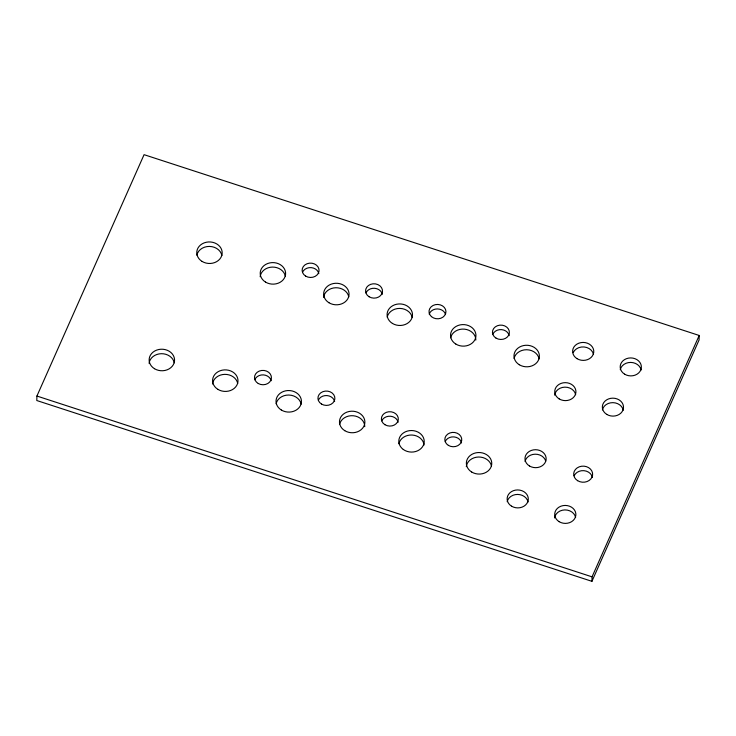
<?xml version="1.0" encoding="UTF-8"?>
<svg xmlns="http://www.w3.org/2000/svg" width="736" height="736" viewBox="0 0 736 736"><rect width="100%" height="100%" fill="white"/><g stroke="black" fill="none" stroke-linecap="round" stroke-linejoin="round"><path stroke-width="1.1" d="M36.92 396.042L36.8 400.531L591.928 581.33L699.08 339.958L699.2 335.469L144.072 154.67L36.92 396.042L592.048 576.849L591.928 581.33M592.048 576.849L699.2 335.469M149.086 363.336A12.705 10.773 1.5 0 1 161.304 353.703A12.705 10.773 1.5 0 1 174.266 362.802M196.862 255.134A12.705 10.773 1.5 0 1 209.475 246.422A12.705 10.773 1.5 0 1 221.886 255.521M212.529 383.999A12.705 10.773 1.5 0 1 224.747 374.366A12.705 10.773 1.5 0 1 237.71 383.465M323.592 297.381A12.705 10.773 1.5 0 1 335.809 287.748A12.705 10.773 1.5 0 1 348.772 296.847M276.129 403.733A12.705 10.773 1.5 0 1 288.742 395.03A12.705 10.773 1.5 0 1 301.153 404.128M339.572 424.396A12.705 10.773 1.5 0 1 353.289 415.748A12.705 10.773 1.5 0 1 364.762 426.668M387.191 317.124A12.705 10.773 1.5 0 1 399.804 308.412A12.705 10.773 1.5 0 1 412.215 317.52M398.894 443.753A12.705 10.773 1.5 0 1 412.04 435.031A12.705 10.773 1.5 0 1 424.056 445.022M450.634 337.787A12.705 10.773 1.5 0 1 464.361 329.139A12.705 10.773 1.5 0 1 475.833 340.06M466.302 466.652A12.705 10.773 1.5 0 1 478.52 457.019A12.705 10.773 1.5 0 1 491.482 466.118M514.078 358.45A12.705 10.773 1.5 0 1 526.7 349.738A12.705 10.773 1.5 0 1 539.102 358.846M507.187 501.685A10.589 8.979 1.5 0 1 517.702 494.426A10.589 8.979 1.5 0 1 528.043 502.007M525.053 461.454A10.589 8.979 1.5 0 1 535.1 454.195A10.589 8.979 1.5 0 1 545.716 461.012M554.686 395.177A10.589 8.979 1.5 0 1 564.871 387.145A10.589 8.979 1.5 0 1 575.672 394.735M573.169 352.673A10.589 8.979 1.5 0 1 584.108 346.969A10.589 8.979 1.5 0 1 593.529 354.504M554.64 517.951A10.589 8.979 1.5 0 1 564.825 509.919A10.589 8.979 1.5 0 1 575.626 517.509M574.163 475.778A9.485 8.05 1.5 0 1 583.961 470.672A9.485 8.05 1.5 0 1 592.397 477.425M602.398 409.906A10.589 8.979 1.5 0 1 612.913 402.647A10.589 8.979 1.5 0 1 623.254 410.228M620.255 369.674A10.589 8.979 1.5 0 1 630.77 362.416A10.589 8.979 1.5 0 1 641.111 370.006M260.148 276.718A12.705 10.773 1.5 0 1 272.366 267.085A12.705 10.773 1.5 0 1 285.329 276.184M445.252 441.453A8.473 7.185 1.5 0 1 454.02 436.908A8.473 7.185 1.5 0 1 461.536 442.952M381.8 420.808A8.473 7.185 1.5 0 1 390.558 416.245A8.473 7.185 1.5 0 1 398.093 422.271M318.348 400.182A8.473 7.185 1.5 0 1 327.069 395.572A8.473 7.185 1.5 0 1 334.641 401.571M254.831 379.684A8.473 7.185 1.5 0 1 263.405 374.891A8.473 7.185 1.5 0 1 271.161 380.724M302.542 272.2A8.473 7.185 1.5 0 1 311.291 267.637A8.473 7.185 1.5 0 1 318.826 273.672M365.985 292.864A8.473 7.185 1.5 0 1 374.734 288.3A8.473 7.185 1.5 0 1 382.269 294.336M429.189 314.152A8.473 7.185 1.5 0 1 437.405 308.927A8.473 7.185 1.5 0 1 445.556 314.355M492.872 334.19A8.473 7.185 1.5 0 1 501.621 329.627A8.473 7.185 1.5 0 1 509.156 335.662M559.139 521.677A10.589 8.979 1.5 0 0 575.837 515.366A10.589 8.979 1.5 0 0 560.924 506.202A10.589 8.979 1.5 0 0 559.139 521.677M577.64 480.691A9.485 8.05 1.5 0 0 592.6 475.033A9.485 8.05 1.5 0 0 579.232 466.826A9.485 8.05 1.5 0 0 577.64 480.691M511.557 506.175A10.589 8.979 1.5 0 0 528.255 499.864A10.589 8.979 1.5 0 0 513.342 490.71A10.589 8.979 1.5 0 0 511.557 506.175M529.414 465.952A10.589 8.979 1.5 0 0 546.112 459.641A10.589 8.979 1.5 0 0 531.199 450.478A10.589 8.979 1.5 0 0 529.414 465.952M606.768 414.396A10.589 8.979 1.5 0 0 623.466 408.084A10.589 8.979 1.5 0 0 608.543 398.93A10.589 8.979 1.5 0 0 606.768 414.396M559.185 398.903A10.589 8.979 1.5 0 0 575.883 392.592A10.589 8.979 1.5 0 0 560.961 383.428A10.589 8.979 1.5 0 0 559.185 398.903M577.042 358.671A10.589 8.979 1.5 0 0 593.74 352.36A10.589 8.979 1.5 0 0 578.818 343.206A10.589 8.979 1.5 0 0 577.042 358.671M624.625 374.173A10.589 8.979 1.5 0 0 641.323 367.862A10.589 8.979 1.5 0 0 626.4 358.699A10.589 8.979 1.5 0 0 624.625 374.173M154.459 368.699A12.705 10.773 1.5 0 0 174.496 361.128A12.705 10.773 1.5 0 0 156.593 350.134A12.705 10.773 1.5 0 0 154.459 368.699M217.902 389.362A12.705 10.773 1.5 0 0 237.94 381.791A12.705 10.773 1.5 0 0 220.036 370.797A12.705 10.773 1.5 0 0 217.902 389.362M281.345 410.026A12.705 10.773 1.5 0 0 301.383 402.454A12.705 10.773 1.5 0 0 283.48 391.46A12.705 10.773 1.5 0 0 281.345 410.026M344.788 430.689A12.705 10.773 1.5 0 0 364.826 423.117A12.705 10.773 1.5 0 0 346.923 412.123A12.705 10.773 1.5 0 0 344.788 430.689M403.273 449.448A12.705 10.773 1.5 0 0 424.01 443.348A12.705 10.773 1.5 0 0 407.256 431.121A12.705 10.773 1.5 0 0 403.273 449.448M471.675 472.015A12.705 10.773 1.5 0 0 491.712 464.444A12.705 10.773 1.5 0 0 473.809 453.45A12.705 10.773 1.5 0 0 471.675 472.015M202.078 261.418A12.705 10.773 1.5 0 0 222.116 253.846A12.705 10.773 1.5 0 0 204.212 242.862A12.705 10.773 1.5 0 0 202.078 261.418M328.964 302.744A12.705 10.773 1.5 0 0 349.002 295.173A12.705 10.773 1.5 0 0 331.099 284.188A12.705 10.773 1.5 0 0 328.964 302.744M392.408 323.417A12.705 10.773 1.5 0 0 412.445 315.836A12.705 10.773 1.5 0 0 394.542 304.851A12.705 10.773 1.5 0 0 392.408 323.417M455.851 344.08A12.705 10.773 1.5 0 0 475.888 336.499A12.705 10.773 1.5 0 0 457.985 325.514A12.705 10.773 1.5 0 0 455.851 344.08M519.294 364.743A12.705 10.773 1.5 0 0 539.332 357.172A12.705 10.773 1.5 0 0 521.438 346.178A12.705 10.773 1.5 0 0 519.294 364.743M265.521 282.081A12.705 10.773 1.5 0 0 285.559 274.51A12.705 10.773 1.5 0 0 267.656 263.525A12.705 10.773 1.5 0 0 265.521 282.081M305.661 276.101A8.473 7.185 1.5 0 0 319.019 271.06A8.473 7.185 1.5 0 0 307.087 263.727A8.473 7.185 1.5 0 0 305.661 276.101M369.104 296.764A8.473 7.185 1.5 0 0 382.462 291.723A8.473 7.185 1.5 0 0 370.53 284.39A8.473 7.185 1.5 0 0 369.104 296.764M431.452 316.627A8.473 7.185 1.5 0 0 445.648 313.582A8.473 7.185 1.5 0 0 435.335 304.658A8.473 7.185 1.5 0 0 431.452 316.627M495.99 338.091A8.473 7.185 1.5 0 0 509.349 333.049A8.473 7.185 1.5 0 0 497.416 325.717A8.473 7.185 1.5 0 0 495.99 338.091M448.353 445.363A8.473 7.185 1.5 0 0 461.72 440.34A8.473 7.185 1.5 0 0 449.806 432.989A8.473 7.185 1.5 0 0 448.353 445.363M384.928 424.709A8.473 7.185 1.5 0 0 398.286 419.658A8.473 7.185 1.5 0 0 386.345 412.335A8.473 7.185 1.5 0 0 384.928 424.709M321.522 404.064A8.473 7.185 1.5 0 0 334.843 398.958A8.473 7.185 1.5 0 0 322.865 391.681A8.473 7.185 1.5 0 0 321.522 404.064M258.253 383.511A8.473 7.185 1.5 0 0 271.418 378.111A8.473 7.185 1.5 0 0 259.228 371.1A8.473 7.185 1.5 0 0 258.253 383.511"/></g></svg>
